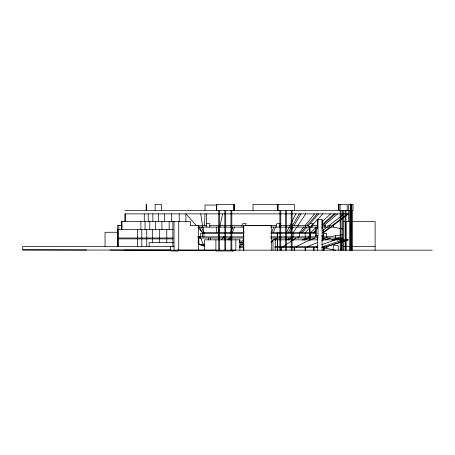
<?xml version="1.0" encoding="UTF-8"?>
<svg xmlns="http://www.w3.org/2000/svg" width="455" height="455" viewBox="0 0 455 455"><rect width="100%" height="100%" fill="white"/><g stroke="black" fill="none" stroke-linecap="round" stroke-linejoin="round"><path stroke-width="0.68" d="M204.483 225.339L205.029 213.867M206.246 227.102L206.792 213.867M209.772 227.102L209.857 223.576L206.331 223.576M216.483 232.619L216.745 227.102M218.246 232.619L218.508 227.102M208.544 239.967L208.777 237.999M210.324 239.831L210.54 237.999M239.563 242.521L239.893 239.831L204.471 239.831L204.471 250.17M219.06 229.86L218.434 232.619L218.434 236.85M222.66 213.867L220.078 225.339L220.078 227.102M230.594 232.619L232.789 227.102M232.3 232.619L234.496 227.102M242.032 227.102L242.032 225.339L242.737 223.576L246.155 223.576L245.45 225.339L276.213 225.339L276.919 223.576L280.337 223.576M273.802 227.102L271.607 232.619L285.768 232.619M273.318 232.619L275.514 227.102M279.632 227.102L280.098 224.161M289.209 227.102L286.462 232.619L315.588 232.619M291.297 222.922L290.091 225.339L290.091 227.102M291.9 221.716L295.813 213.867M221.687 239.728L222.66 237.999M288.174 232.619L291.456 227.102M292.508 225.339L299.339 213.867M289.812 232.619L293.094 227.102M294.146 225.339L300.971 213.867M296.853 227.102L293.162 232.619L293.162 236.85M305.709 213.867L298.031 225.339L298.031 227.102M271.032 242.583L273 239.831L317.835 239.831M303.821 227.102L299.35 232.619L299.35 236.85M314.541 213.867L305.248 225.339L305.248 227.102M300.795 232.619L305.629 227.102M307.176 225.339L317.232 213.867M302.268 232.619L307.102 227.102M308.649 227.102L308.649 225.339L318.705 213.867M311.601 227.102L311.601 225.339L313.148 223.576L310.196 223.576M310.39 227.102L305.191 232.619L305.191 236.85M322.874 213.867L312.056 225.339L312.056 227.102M227.682 239.836L229.508 237.999M229.047 240.183L231.214 237.999M243.522 239.375L240.325 242.583L243.743 242.583L241.986 244.352M243.561 241.053L240.28 244.352L243.357 244.352M271.544 242.128L272.454 241.207M273.825 239.836L275.65 237.999M275.19 240.183L277.362 237.999M287.497 239.836L289.323 237.999M288.862 240.183L291.029 237.999M316.504 227.102L310.617 232.619L310.617 236.85M321.952 221.994L330.62 213.867M313.103 232.619L315.685 230.321M321.799 224.878L334.169 213.867M314.36 232.619L315.395 231.697M335.42 213.867L322.538 225.339L325.649 225.339L325.649 227.102M337.712 213.867L324.176 225.339L324.176 227.102M293.174 240.115L295.813 237.999M322.766 230.497L327.111 227.102M344.077 213.867L329.375 225.339L329.375 227.102M330.029 227.102L322.72 232.619L323.704 232.619L348.57 213.867L280.775 213.867M332.372 225.339L347.58 213.867M293.56 239.831L283.095 246.553L283.095 247.44M302.165 240.115L305.709 237.999M303.36 239.967L306.994 237.999M304.605 240.138L308.558 237.999M310.151 240.166L314.541 237.999M310.065 239.831L296.268 246.553L296.268 247.44M317.789 242.418L307.546 246.553L307.546 247.44M321.628 240.866L324.193 239.831M322.077 238.761L324 237.999M322.174 239.273L325.376 237.999M325.41 239.956L330.62 237.999M317.835 246.092L316.526 246.553L316.526 247.44M321.748 244.699L335.449 239.831M331.689 240.041L337.712 237.999M322.913 247.44L322.913 246.553L342.78 240.047M332.588 239.967L338.639 237.999M333.725 239.961L339.766 237.999M347.904 239.831L326.468 246.553L326.468 247.44M337.291 240.115L342.717 238.42M322.913 246.553L327.082 246.553L348.666 239.831L322.072 239.831M342.717 234.7L328.675 236.85L321.873 236.85M216.984 205.046L204.995 205.046L204.995 210.341M124.846 210.341L353.023 210.341L353.023 204.34L348.49 204.34L348.49 210.341M280.206 213.867L124.846 213.867L124.846 221.5M316.89 219.737L322.242 219.737L322.242 228.734M343.349 221.5L350.322 221.5M352.113 221.5L375.125 221.5L375.125 250.17M190.486 225.339L206.246 225.339M209.772 225.339L242.032 225.339M279.632 225.339L308.649 225.339M311.601 225.339L316.976 225.339M122.02 225.561L117.384 225.561L117.384 246.377M198.369 227.102L243.647 227.102M270.623 227.102L316.976 227.102M321.605 227.102L333.356 227.102L342.717 229.019M322.021 228.734L323.243 228.734L323.243 235.792L321.742 235.792M173.133 229.616L117.765 229.616L117.765 246.377M117.879 232.266L105.031 232.266L105.031 246.377M202.407 232.619L243.561 232.619M243.948 233.324L200.683 233.324L200.683 236.85M270.873 233.324L285.751 233.324M286.462 233.324L315.588 233.324M323.704 233.324L326.627 233.324L326.627 236.85M197.885 236.85L243.948 236.85M270.691 236.85L318.136 236.85M117.765 237.999L172.985 237.999M198.67 237.999L243.522 237.999M270.725 237.999L318.113 237.999M322.231 237.999L342.916 237.999M117.765 238.881L172.985 238.881M173.469 242.629L149.081 242.629L149.081 246.377M199.529 244.352L204.864 244.352M239.575 245.057L243.908 245.057M174.032 246.377L22.75 246.377L22.75 249.909L170.54 250.17M343.349 246.377L350.054 246.377M352.142 246.377L375.125 246.377M274.803 246.553L317.948 246.553M239.279 246.644L243.459 246.644M274.803 247.44L317.948 247.44M321.594 247.44L327.082 247.44L327.082 246.553M239.279 247.702L243.459 247.702M124.846 250.17L432.25 250.17M22.75 249.909L86.695 249.994M110.138 250.023L170.528 250.102M178.343 250.113L216 250.159M235.366 250.438L233.654 250.17L233.654 250.967L215.687 250.967L215.687 250.17M323.96 247.941L335.733 250.17M197.919 236.537L199.301 236.85M341.546 242.14L342.717 242.555M341.381 245.399L342.717 245.865M198.198 243.505L204.756 246.434M196.145 225.339L185.879 213.867L185.879 221.5M198.17 227.602L202.657 232.619L202.657 236.85M200.74 237.999L203.459 245.057M204.232 246.161L203.76 245.057L200.092 245.057L200.092 244.352M201.434 227.102L203.55 232.619M199.722 227.102L201.605 232.005M200.74 213.867L202.702 227.102M203.004 227.102L203.948 232.619L203.948 236.85M352.454 210.341L352.454 250.17M351.8 204.34L351.8 210.341M351.101 204.34L351.101 210.341M350.737 250.17L350.737 204.033L350.265 204.033L350.265 250.17M349.753 210.341L349.753 250.17M348.57 210.341L348.57 221.5M347.182 210.341L347.182 204.34L338.338 204.34L338.338 210.341M345.993 210.341L345.993 250.17M345.874 221.5L345.874 250.17M345.117 210.341L345.117 250.17M343.525 210.341L343.525 250.17M342.643 210.341L342.717 250.17M341.54 241.895L341.54 250.17M341.051 210.341L341.051 250.17M340.175 210.341L340.175 250.17M340.118 204.34L340.118 210.341M338.986 204.34L338.986 210.341M338.219 250.17L338.219 245.672L333.248 245.672L333.248 250.17M335.329 235.207L335.329 237.999M333.356 227.102L333.356 225.339L327.901 225.339L327.901 227.102M327.031 236.6L327.031 237.999M324.25 247.44L324.25 250.17M323.704 232.619L323.704 236.85M323.659 247.44L323.659 250.17M323.306 247.702L323.306 250.17M322.117 219.737L322.117 250.17M318 219.737L318 235.792L315.423 235.792L315.423 228.734L317.505 228.734L317.505 219.737M317.63 235.792L317.63 250.17M316.504 228.734L316.504 235.792M315.588 235.44L315.588 236.85M314.047 247.44L314.047 250.17M313.74 247.702L313.74 250.17M309.912 239.7L309.912 226.527L309.463 226.527L309.463 239.705M309.81 226.527L309.81 239.939M309.69 226.527L309.69 239.7M308.661 236.6L308.661 237.999M305.362 247.44L305.362 250.17M305.089 247.702L305.089 250.17M298.014 236.6L298.014 237.999M294.459 247.44L294.459 250.17M294.328 210.341L294.328 204.34L277.385 204.34L277.385 210.341M294.231 247.702L294.231 250.17M292.093 210.341L292.093 250.17M291.217 210.341L291.217 250.17M286.434 210.341L286.434 250.17M285.558 210.341L285.558 250.17M281.725 247.44L281.725 250.17M280.775 210.341L280.775 250.17M279.899 210.341L279.899 250.17M278.159 204.34L278.159 210.341M277.664 204.34L277.664 210.341M277.516 250.17L277.516 232.528L277.277 250.17M277.26 210.341L277.26 204.34L252.991 204.34L252.991 210.341M276.213 225.339L276.213 227.102M275.252 239.831L275.252 250.17M273 239.831L273 250.17M271.282 250.17L271.282 225.362L243.368 225.362L243.368 250.17M243.761 225.362L243.761 250.17M239.893 239.831L239.893 250.17M235.821 239.831L235.821 250.17M234.194 210.341L234.194 204.34L216.455 204.34L216.455 210.341M234.092 204.34L234.092 210.341M233.904 204.34L233.904 210.341M233.04 249.909L233.04 250.967M232.778 250.17L232.778 250.967M231.817 210.341L231.817 250.17M230.947 210.341L230.947 250.17M225.708 210.341L225.708 250.17M224.838 210.341L224.838 250.17M223.655 236.6L223.655 237.999M219.6 210.341L219.6 250.17M218.73 210.341L218.73 250.17M216.745 204.34L216.745 210.341M216.637 204.34L216.637 210.341M215.903 239.831L215.903 250.17M199.984 236.6L199.984 237.999M198.846 228.609L198.846 226.527L198.243 226.527L198.243 227.944M198.846 236.93L198.846 243.857M198.573 226.527L198.573 227.915M198.573 236.93L198.573 243.857M198.454 225.339L198.454 250.17M198.3 226.527L198.3 227.915M198.3 236.936L198.3 243.869M198.243 237.118L198.243 244.176M190.56 225.339L190.56 221.5L121.303 221.5L121.303 229.616M179.219 213.867L179.219 221.5M178.713 221.5L178.713 250.17M178.371 250.17L178.371 250.967L170.562 250.967L170.54 246.377M177.348 249.909L177.348 250.967M174.953 250.17L174.953 250.967M174.032 221.5L174.032 250.17M172.866 221.5L172.866 246.377M171.558 213.867L171.558 221.5M169.169 221.5L169.169 229.616M166.78 229.616L166.78 242.629M164.562 213.867L164.562 221.5M161.929 221.5L161.929 229.616M161.371 210.341L161.371 204.34L155.144 204.34L155.144 210.341M159.29 229.616L159.29 242.629M158.306 213.867L158.306 221.5M155.451 221.5L155.451 229.616M152.852 213.867L152.852 221.5M152.596 229.616L152.596 242.97M149.803 221.5L149.803 229.616M148.245 213.867L148.245 221.5M146.755 229.616L146.755 246.377M146.533 210.341L146.533 204.34L146.157 204.34L146.157 210.341M145.037 221.5L145.037 229.616M144.275 213.867L144.275 221.5M141.823 229.616L141.823 246.377M140.919 221.5L140.919 229.616M137.558 229.616L137.558 246.377M125.495 213.867L125.495 221.5M121.98 221.5L121.98 229.616M118.829 225.561L118.829 229.724M118.465 229.616L118.465 246.377M350.839 206.234L350.304 209.795L350.504 212.371L350.839 211.581L350.242 210.25L350.64 209.459L350.504 204.295L350.356 205.444L350.839 206.234M277.169 234.012L277.231 235.872L277.641 235.184L277.396 232.528L277.169 234.012M351.584 250.17L351.584 210.341L351.539 250.17"/></g></svg>
